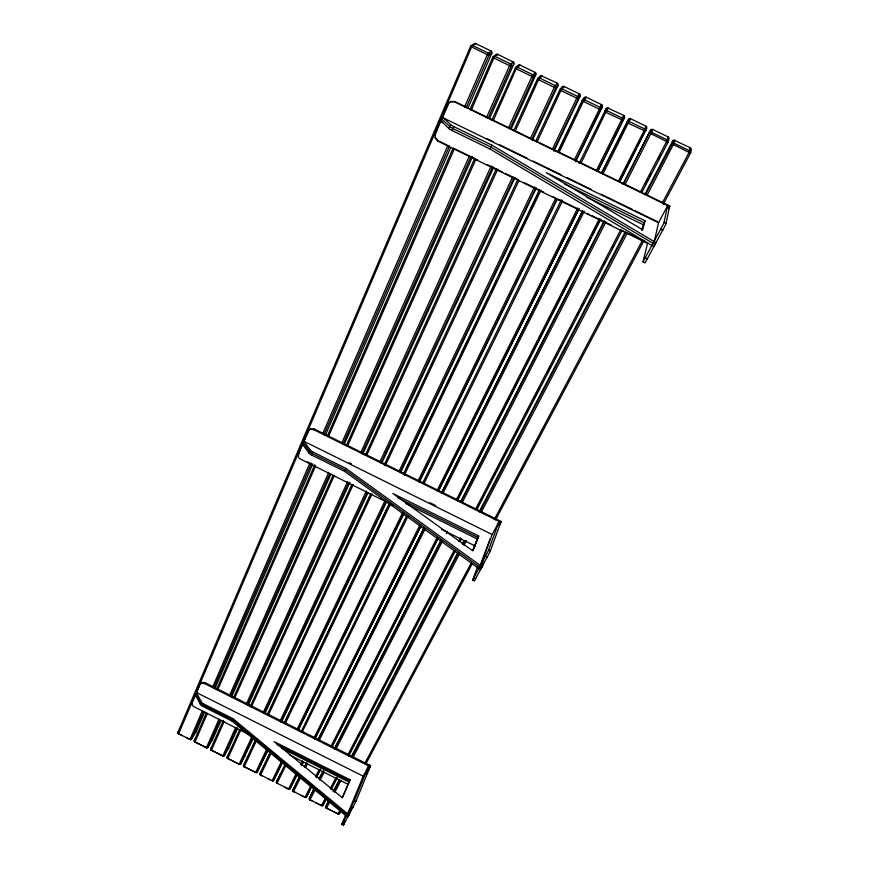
<?xml version="1.0" encoding="UTF-8"?>
<svg xmlns="http://www.w3.org/2000/svg" width="869" height="869" viewBox="0 0 869 869"><rect width="100%" height="100%" fill="white"/><g stroke="black" fill="none" stroke-linecap="round" stroke-linejoin="round"><path stroke-width="1.3" d="M471.769 46.611L178.612 733.762A1.195 0.923 31.8 0 1 177.906 732.371L470.563 46.383L473.605 44.428A1.684 1.575 -89.1 0 1 475.701 43.591L475.712 43.917M494.092 57.43L471.194 110.341M516.425 68.271L493.266 120.541M538.791 79.122L515.176 131.197M561.168 89.985L537.096 141.864M583.577 100.847L559.049 152.542M605.997 111.732L581.013 163.231M628.439 122.616L602.999 173.93M650.903 133.522L625.007 184.63M673.399 144.428L647.036 195.351M674.724 140.452L690.29 147.773A1.684 1.597 -41.6 0 1 691.04 149.903L690.497 153.096L663.253 204.356M200.076 684.185L192.201 702.13L192.277 704.965L193.2 706.301L248.458 734.327M647.644 242.907L643.038 261.808L645.102 262.927L665.85 224.267L669.706 206.051L454.856 101.532L450.805 101.51L448.545 103.194L435.239 133.37L434.989 137.845L437.628 141.028L647.774 243.472M643.038 261.808L663.829 223.279L667.783 205.117M477.45 567.142L472.736 579.677L474.3 581.079L489.931 551.978L501.12 521.476L314.187 428.96L310.733 428.743L309.201 429.71L298.48 453.433L298.425 456.931L299.425 458.539L392.94 505.237M298.654 454.378L300.001 450.414M654.715 244.037L654.14 246.59L652.13 245.612L490.105 149.055L452.032 130.513A5.301 1.238 24.6 0 1 448.969 128.612L440.844 120.91M656.258 242.647L654.248 241.658L658.539 222.736L667.685 205.595M435.152 135.151L438.248 126.972M645.048 220.802L642.669 229.742L546.221 172.67L645.048 220.802L641.637 229.785M641.974 230.415L644.038 222.714L564.796 184.119M513.079 62.036L497.752 54.291A1.684 1.586 -86.3 0 0 495.645 55.116L492.853 57.191L470.042 109.396M472.736 579.677L472.584 580.231L488.182 551.109L499.458 520.65M490.931 51.629L491.083 51.032L475.701 43.591L472.682 45.536A1.705 1.597 -89.7 0 0 470.563 46.383L488.356 55.247L491.832 53.183A1.684 1.586 -87.2 0 0 491.039 51.032L487.433 54.399L464.535 107.104M541.865 76.005L557.322 83.163L554.498 86.933L530.427 138.616M519.684 65.577L519.825 64.99A1.673 1.597 -82.8 0 0 517.707 65.816L516.012 67.282M482.501 564.774L480.742 569.532L479.004 568.663L344.558 471.356L311.428 454.943A4.638 2.172 23.5 0 1 308.886 452.966L302.434 444.168L302.966 443.462M483.294 563.297L481.535 568.044L479.807 567.175L345.232 469.868L312.069 453.444A4.638 2.172 23.5 0 1 309.527 451.467L303.075 442.669L303.607 441.973M484.087 561.808L482.338 566.555L480.6 565.686L345.905 468.38L312.721 451.934A4.638 2.162 23.5 0 1 310.179 449.957L303.716 441.17L304.248 440.474M480.6 565.686L492.191 534.522L499.164 521.454M480.872 563.666L490.192 538.65M344.874 821.183L343.179 825.55L355.367 802.641L370.607 765.687L205.16 682.719L202.151 682.382L199.49 685.076M345.721 814.764L341.658 824.79L353.824 801.87L369.129 764.948M497.502 55.236C498.773 52.542 494.059 56.702 494.037 58.104L509.582 65.642C510.961 67.293 515.545 64.176 513.025 63.241M478.721 536.043L472.899 550.903L392.81 493.483L478.721 536.043L472.801 550.131M473.094 549.903L477.95 537.498L398.154 497.959M340.724 811.211L339.453 813.601A1.206 0.923 24.9 0 1 337.943 813.884L339.964 810.223M351 809.43L347.904 816.914L346.383 816.143L231.838 720.966L202.51 706.236A4.117 2.683 22.1 0 1 200.348 704.27L195.329 694.82L195.916 693.929M352.238 807.116L348.534 815.752L347.003 814.992L232.371 719.793L203.02 705.052A4.117 2.672 22.1 0 1 200.858 703.086L195.829 693.647L196.416 692.745M557.116 83.739L557.301 83.261A1.673 1.597 -75 0 1 558.028 85.39L532.241 140.659M349.153 814.601L347.622 813.829L363.242 776.213L368.728 765.926M601.174 105.518L601.587 104.638M309.929 799.991L315.643 788.889M534.891 73.365L535.228 72.442L519.825 64.99L516.382 68.933L533.023 76.917L535.673 74.31M340.018 812.265L339.453 813.601A1.206 0.815 29.8 0 1 338.052 813.818L326.157 807.92M199.283 686.043L192.201 702.13M300.989 448.1L305.247 438.139M306.246 435.803L308.245 431.111L307.713 431.806M438.682 125.962L440.974 120.585M441.115 120.248L448.947 102.868M328.167 801.457L325.832 806.758A1.206 0.923 25.4 0 0 326.472 808.116L329.72 802.033M342.223 797.655L350.12 779.765L274.159 741.626L342.419 797.753L350.12 779.765M200.348 704.27L201.369 701.902L196.329 692.463L196.926 691.572M308.886 452.966L310.179 449.957M448.969 128.612L450.674 124.669L442.517 116.989M202.51 706.236L203.531 703.868A4.117 2.672 22.1 0 1 201.369 701.902M311.428 454.943L312.721 451.934M452.032 130.513L453.748 126.57A5.312 1.227 24.6 0 1 450.674 124.669M202.347 710.755L190.007 739.486A1.195 0.923 31.3 0 0 191.441 739.182L196.079 731.85L204.693 712.091M212.601 687.151L309.907 463.101M322.79 433.457L447.763 145.71M203.324 711.863L191.441 739.182A1.206 0.815 21.9 0 1 189.942 739.334L178.134 733.479M213.589 688.281L311.526 463.177M323.876 434.782L449.469 146.111M466.251 107.55L488.975 55.312A1.695 1.597 -87.8 0 0 488.193 53.063L472.682 45.536L471.726 47.274L471.53 46.644M214.915 688.617L312.862 463.872M325.288 435.358L450.674 147.643M468 107.908L491.811 53.259L491.322 52.748M326.092 799.295L322.964 805.313A1.206 0.923 25.6 0 1 321.465 805.585L325.31 798.296M206.225 713.319L194.298 740.616A1.195 0.923 31.1 0 0 194.993 741.996L206.398 747.731A1.195 0.923 30.6 0 0 207.843 747.427L212.34 740.03L221.117 720.336M217.065 688.498L314.795 464.796M327.722 435.184L453.216 147.936M207.419 713.308L194.993 741.996M217.728 689.725L315.632 465.936M328.591 436.325L454.324 148.903M579.21 94.46L579.449 93.895L564.024 86.433A1.673 1.597 -73.3 0 0 561.874 87.248L559.842 89.703L535.673 141.332M219.01 719.119L206.398 747.731M229.459 695.602L328.699 472.421M341.832 442.886L469.303 156.203M486.412 117.749L509.766 65.229L513.144 61.732A1.673 1.586 -83.9 0 1 513.861 63.958L489.584 118.401M219.966 720.216L207.843 747.427A1.206 0.815 22.7 0 1 206.344 747.59L194.537 741.724M230.98 695.482L329.753 473.714M342.897 444.2L470.987 156.594M488.096 118.184L511.276 66.142A1.695 1.608 -84.5 0 0 510.505 63.893L494.982 56.355A1.695 1.608 -86.9 0 0 492.853 57.191L494.037 58.104L493.853 57.473M231.545 696.96L330.85 474.289M344.07 444.656L472.475 156.768M563.688 87.335L564.057 86.433L561.113 90.648L577.776 98.631L580.036 95.905M325.321 800.023L322.964 805.313A1.206 0.815 28.9 0 1 321.552 805.52L309.657 799.621A1.206 0.923 26.1 0 1 309.342 798.47L314.209 788.216M223.409 720.434L210.7 748.861A1.195 0.923 30.4 0 0 211.395 750.24L222.801 755.976A1.195 0.923 29.9 0 0 224.256 755.682L228.612 748.209L237.563 728.591M233.913 696.949L333.023 475.332M346.21 445.84L474.735 158.419M491.897 120.031L515.589 67.652M224.083 721.672L211.395 750.24M234.597 698.176L334.424 475.256M347.633 445.754L475.658 159.863M231.838 720.966L232.903 718.609L203.531 703.868M344.558 471.356L345.905 468.38M490.105 149.055L491.876 145.145L453.748 126.57M585.945 97.719L586.184 97.165L601.576 104.649A1.673 1.608 -63 0 1 602.282 106.854L575.528 161.721M253.444 738.074L240.68 763.938A1.195 0.815 24.5 0 1 239.203 764.112L251.782 737.097M235.673 727.494L222.801 755.976M246.34 704.064L347.513 481.741M360.896 452.314L491.213 165.946M508.506 127.96L532.121 76.081L535.228 72.442A1.673 1.597 -79.9 0 1 535.934 74.669L511.189 128.916M237.172 727.342L224.256 755.682A1.206 0.815 23.6 0 1 222.768 755.845L210.95 749.98M247.839 703.933L348.534 483.023M361.938 453.618L492.527 167.098M509.973 128.829L533.609 76.972A1.695 1.619 -80.5 0 0 532.849 74.723L517.305 67.185A1.695 1.608 -83.4 0 0 515.165 68.021L516.382 68.933L516.186 68.314M276.972 783.49L286.064 764.926M248.186 705.302L349.957 482.252M362.873 453.955L493.744 167.13M239.507 730.025L227.113 757.116A1.195 0.923 29.7 0 0 227.797 758.496L239.42 764.427M250.207 706.638L351.804 484.641M365.241 455.258L496.275 168.923M513.785 130.676L537.498 78.851L539.779 76.526A1.673 1.597 -78.5 0 1 541.919 75.712L538.737 79.785L554.303 87.335C555.682 89.007 559.234 85.835 557.474 84.836M538.65 78.992L539.779 76.526L541.05 76.841M240.756 730.036L227.797 758.496M251.478 706.638L353.238 484.576M366.707 455.182L497.785 169.151M311.406 787.357L306.485 797.025A1.206 0.923 26.3 0 1 304.986 797.308L310.591 786.347M263.22 712.537L366.327 491.072M379.981 461.754L512.797 176.472M253.27 736.945L240.68 763.938A1.195 0.923 29.2 0 1 239.214 764.231L227.374 758.235M264.143 713.623L367.326 492.332M380.98 463.047L514.09 177.602M531.871 139.475L555.954 87.812A1.684 1.619 -75.5 0 0 555.215 85.575L539.649 78.025A1.695 1.619 -79.1 0 0 537.498 78.851L538.737 79.785L538.552 79.166M265.403 712.439L367.956 492.69M381.687 463.275L515.045 177.515M255.595 739.617L243.537 765.372A1.195 0.923 29 0 0 244.211 766.751L255.638 772.498A1.206 0.923 28.5 0 0 257.115 772.204L268.152 749.99M267.641 713.873L370.596 493.961M384.294 464.687L517.837 179.438M309.538 790.486L306.485 797.025A1.206 0.815 28 0 1 305.062 797.221L293.179 791.333M250.011 752.934L247.035 759.071M252.868 746.829L255.16 741.952M271.161 707.79L275.169 699.252M284.88 678.504L288.312 671.183M289.453 668.75L293.44 660.244M297.991 650.523L300.272 645.656M301.413 643.234L306.529 632.295M311.091 622.573L312.232 620.14M317.924 607.985L319.629 604.346M322.475 598.263L326.462 589.758M336.173 569.032L339.616 561.689M340.757 559.234L344.776 550.653M349.371 540.855L351.673 535.956M356.257 526.147L357.409 523.692M368.315 500.414L370.042 496.742M398.143 436.759L402.151 428.189M406.735 418.402L407.887 415.958M413.611 403.727L414.763 401.282M425.071 379.264L427.363 374.365M431.947 364.578L434.239 359.69M457.235 310.624L459.527 305.714M464.133 295.894L466.425 290.996M471.031 281.176L472.171 278.721M496.318 227.189L498.621 222.279M503.216 212.46L504.368 210.005M256.29 740.866L244.211 766.751M268.358 715.111L372.062 493.907M385.217 465.849L518.804 180.893M608.202 108.18L623.746 115.403A1.673 1.608 -56.6 0 1 624.442 117.597L597.894 171.052L624.442 117.597L623.486 116.826M266.718 749.143L255.638 772.498M280.111 721.009L385.163 500.403M399.067 471.204L534.402 187.009M552.369 149.294L576.886 97.795L579.427 93.906A1.673 1.608 -69.3 0 1 580.144 96.111L553.868 151.184M268.184 748.98L257.115 772.204A1.206 0.815 25.4 0 1 255.649 772.378L243.809 766.501M281.013 722.085L386.14 501.663M400.055 472.486L535.662 188.128M553.781 150.141L578.33 98.664A1.684 1.619 -69.6 0 0 577.592 96.437L562.026 88.877A1.684 1.619 -73.8 0 0 559.842 89.703L561.113 90.648L560.929 90.018M281.502 722.009L386.531 501.891M400.511 472.584L536.358 187.9M270.498 751.652L259.972 773.638A1.206 0.923 28.3 0 0 260.646 775.007L262.547 775.963M284.532 722.335L389.41 503.281M403.368 474.126L539.421 189.953M557.594 151.988L582.219 100.554L584.272 97.958M270.433 752.641L264.024 766.013A1.195 0.804 25.7 0 1 264.6 765.665M284.989 722.248L350.587 585.282M351.174 584.066L359.364 566.968M362.286 560.874L389.768 503.499M403.792 474.213L428.884 421.813M430.057 419.369L437.65 403.531M438.812 401.087L461.015 354.748M462.178 352.303L468.033 340.083M469.206 337.639L476.82 321.747M477.993 319.303L487.943 298.523M490.866 292.408L496.72 280.187M499.653 274.072L516.045 239.855M519.553 232.512L527.179 216.609M528.341 214.165L539.475 190.93M558.81 150.565L568.771 129.774M569.934 127.33L575.799 115.099M578.721 108.983L584.001 97.98A1.673 1.608 -67.4 0 1 586.162 97.176L583.512 101.51L599.11 109.081C600.653 110.852 603.455 107.18 601.685 106.29M271.204 752.912L260.646 775.007M285.26 723.584L390.898 503.249M404.302 475.3L540.985 190.213M299.675 776.375L292.875 790.182A1.206 0.923 26.8 0 0 293.537 791.55L300.88 776.919M281.599 761.168L272.084 780.764A1.206 0.923 27.8 0 0 273.561 780.471L282.219 763.091M297.024 729.482L402.836 512.178M418.185 480.666L555.443 198.762M574.322 159.972L601.576 104.649M282.458 762.211L273.561 780.471A1.206 0.815 26.3 0 1 272.106 780.655L260.255 774.779M297.893 730.557L403.781 513.416M419.13 481.926L557.04 199.11M575.93 160.374L600.718 109.527A1.684 1.619 -63 0 0 600.001 107.3L584.413 99.739A1.684 1.619 -67.6 0 0 582.219 100.554L583.512 101.51L583.327 100.891M298.176 730.373L403.933 513.536M419.358 481.915L557.094 199.522M285.075 764.524L276.418 781.904A1.206 0.923 27.5 0 0 276.82 783.11M301.076 731.828L406.464 516.24M423.04 482.36L561.396 199.729M579.156 163.437L606.138 108.723L606.986 108.853M302.173 732.067L407.974 516.229M423.996 483.544L562.623 200.761M276.711 783.056L288.584 788.943A1.206 0.815 27.2 0 0 290.018 788.748L296.818 774.942M295.829 774.377L288.399 789.291L284.717 787.108M300.663 764.666L302.466 761.027M313.948 737.977L419.879 525.137M437.303 490.127L577.679 208.093M596.308 170.672L623.746 115.403L623.475 115.925M302.238 764.09L303.433 761.668M314.86 738.748L420.705 526.386M438.215 491.246L578.428 209.918M290.018 788.748L297.263 774.192M301.5 765.708L303.314 762.07M314.795 739.03L420.792 526.353M438.226 491.376L579.254 208.441M304.498 766.73L306.312 763.112M317.772 740.203L423.931 527.994M441.495 492.875L582.751 210.515M601.576 172.888L628.808 119.487M299.544 776.853L292.875 790.182A1.206 0.815 27.4 0 0 293.592 791.463L293.222 791.485M304.4 767.164L306.822 762.309M317.739 740.497L424.061 527.983M442.158 491.821L582.415 211.482M601.706 172.909L628.298 119.466A1.673 1.608 -54.8 0 1 630.492 118.673L645.928 126.168A1.673 1.608 -50.8 0 1 646.623 128.362L619.869 181.751M305.736 767.218L307.561 763.579M319.097 740.551L425.006 529.188M443.125 493.005L584.272 211.308M630.047 119.531L630.492 118.662L628.374 123.279L645.569 131.295A1.695 1.619 -50.4 0 0 644.874 129.068L645.776 126.407M281.176 773.855A1.195 0.804 26.5 0 0 280.329 774.203L276.418 781.904A1.206 0.815 26.5 0 0 277.124 783.175L276.744 783.197M315.512 776.68L319.195 769.423M330.883 746.46L437.487 536.879M456.442 499.599L599.349 218.662M618.304 181.371L644.874 129.068L629.254 121.497A1.695 1.629 -54.5 0 0 627.038 122.301L628.374 123.279L628.2 122.659M316.881 775.963L319.933 769.956M332.175 745.917L353.596 703.847M354.204 702.652L400.544 611.657M401.152 610.451L437.422 539.214M457.702 499.382L500.674 415.002M501.902 412.59L519.727 377.57M520.955 375.158L544.972 327.993M546.199 325.571L568.369 282.045M569.597 279.622L574.528 269.944M575.137 268.738L591.029 237.541M592.245 235.141L599.577 220.748M619.738 181.154L636.238 148.751M637.455 146.35L640.507 140.354M641.735 137.954L646.623 128.362L645.982 127.776M316.327 777.701L320.628 769.25M331.708 747.503L438.367 538.085M457.344 500.837L600.903 218.988M319.119 778.602L322.812 771.4M334.467 748.578L441.267 539.606M460.374 502.217L603.912 221.356M622.899 184.185L650.555 130.187A1.673 1.608 -49.2 0 1 652.684 129.438L668.142 136.933A1.684 1.608 -45.8 0 1 668.815 139.127L668.022 142.19L641.865 192.451M314.285 788.813L309.342 798.47A1.206 0.815 28.3 0 0 310.081 799.752L309.701 799.773M319.216 779.156L323.54 770.705M334.641 748.98L441.028 540.898M461.276 501.283L604.672 220.824M623.692 183.609L650.479 130.231L651.283 130.339M319.966 780.438L324.289 771.987M336.031 749.045L442.593 540.92M446.286 533.718L447.513 531.307M462.275 502.488L605.943 221.877M330.307 788.661L335.945 777.831M347.828 754.965L453.814 551M458.799 541.42L460.657 537.824M475.604 509.082L620.412 230.426M640.334 192.082L666.686 141.365L668.131 136.911L667.816 137.432M331.469 787.825L336.444 778.244M348.903 754.303L352.01 748.318M353.259 745.917L356.366 739.932M357.615 737.542L360.733 731.557M366.327 720.781L369.444 714.796M370.694 712.395L371.932 710.016M379.373 695.7L384.956 684.968M388.052 679.004L391.159 673.04M392.397 670.662L395.504 664.698M401.076 653.966L406.659 643.223M409.766 637.259L412.862 631.307M414.1 628.917L417.207 622.954M422.823 612.156L428.45 601.337M429.699 598.926L430.948 596.525M434.076 590.507L439.703 579.688M440.963 577.277L442.212 574.876M445.341 568.858L450.968 558.039M476.603 508.734L479.721 502.738M480.97 500.327L484.098 494.331M489.714 483.522L492.842 477.515M494.092 475.115L495.341 472.714M496.59 470.314L497.839 467.913M500.957 461.906L506.584 451.098M514.079 436.683L517.815 429.482M520.944 423.475L522.193 421.074M525.311 415.067L527.809 410.266M534.033 398.295L537.14 392.332M538.378 389.942L539.627 387.563M547.068 373.236L550.175 367.272M555.758 356.54L556.996 354.15M560.103 348.187L561.341 345.797M568.782 331.48L571.889 325.517M577.472 314.774L578.711 312.384M581.817 306.42L583.056 304.031M590.507 289.714L593.603 283.75M603.553 264.632L604.791 262.242M612.254 247.904L613.492 245.514M645.2 184.554L648.307 178.569M649.545 176.179L650.794 173.789M658.246 159.451L660.733 154.66M666.957 142.712L668.663 138.888M331.1 789.671L337.357 777.646M348.621 755.987L455.302 550.989M460.277 541.42L461.526 539.03M476.473 510.309L621.943 230.741M333.077 791.648L339.323 779.689M351.185 756.953L457.311 553.618M462.33 544.005L464.22 540.399M479.264 511.569L625.3 231.784M644.624 194.754L672.682 140.995L673.823 141.245M328.971 800.74L325.832 806.758A1.206 0.815 29.2 0 0 326.57 808.04L326.19 808.061M333.989 791.127L339.638 780.308M351.565 757.464L458.56 552.608M462.938 544.244L464.806 540.659M479.797 511.95L625.713 232.577M645.7 194.308L671.933 144.08L672.682 140.995A1.684 1.597 -44.4 0 1 674.909 140.224L673.323 145.09L671.933 144.08A1.705 1.619 -43.9 0 1 674.181 143.287L689.834 150.88A1.705 1.619 -41.1 0 1 690.497 153.096L673.149 144.46M334.75 792.419L341.039 780.395M352.988 757.551L459.538 553.835M463.916 545.46L466.414 540.681M481.437 511.971L627.005 233.642M364.784 763.46L471.346 562.71M494.135 519.76L642.734 239.811M662.374 202.814L689.193 152.281L690.377 147.719L690.029 148.208M260.646 772.356L259.972 773.638A1.206 0.815 25.6 0 0 260.657 774.898L260.287 774.92M261.33 771.075L263.35 767.273M366.262 761.505L367.533 759.115M373.236 748.383L374.496 745.993M461.808 581.578L463.079 579.188M365.556 764.481L472.171 563.883M495.612 519.781L643.614 241.31M366.946 772.552L370.607 765.687M499.371 524.757L501.12 521.476M668.554 208.202L669.706 206.051M366.077 774.388L370.205 766.664L204.573 683.599L201.565 683.273L200.272 683.99M499.078 525.56L500.826 522.28L313.655 429.644L310.2 429.427L308.669 430.405M668.457 208.679L669.608 206.529L454.465 101.847L450.403 101.836M652.391 129.948C652.869 128.449 651.316 136.618 649.469 133.185A1.695 1.619 -48.7 0 1 651.707 132.392L667.338 139.974A1.695 1.619 -45.3 0 1 668.022 142.19L650.664 133.554M246.34 760.321L243.537 765.372A1.195 0.815 24.7 0 0 244.211 766.632L243.841 766.654M604.618 111.428L606.138 108.723A1.673 1.608 -61 0 1 608.322 107.919L605.932 112.383L623.138 120.411A1.695 1.629 -56.4 0 0 622.421 118.184L606.823 110.613A1.684 1.629 -61 0 0 604.618 111.428L605.932 112.383L605.747 111.764M230.003 752.109L227.113 757.116A1.195 0.815 23.9 0 0 227.776 758.365L227.406 758.387M211.449 747.622L210.7 748.861A1.206 0.815 23 0 0 211.341 750.099L210.982 750.132M195.84 738.15L194.298 740.616A1.206 0.815 22.1 0 0 194.928 741.844L194.58 741.876M179.492 729.938L177.906 732.371A1.206 0.815 21.3 0 0 178.525 733.599L178.178 733.632M204.573 683.599L205.16 682.719M298.48 453.433L299.012 452.727M313.655 429.644L314.187 428.96M437.628 141.028L438.052 140.659L435.412 137.476M441.68 118.944L449.816 126.635A5.312 1.238 24.6 0 0 452.89 128.547L490.996 147.1L655.204 244.623M487.846 54.562L487.248 54.801L487.878 54.812M510.179 65.392L509.582 65.642L510.212 65.642M532.534 76.244L531.926 76.483L532.567 76.494M554.9 87.096L554.303 87.335L554.933 87.345M577.298 97.958L576.69 98.197L577.331 98.208M599.719 108.842L599.11 109.081L599.751 109.081M622.161 119.726L621.541 119.965L622.182 119.976M644.613 130.622L644.005 130.861L644.646 130.871M667.099 141.528L666.48 141.766L667.12 141.777M689.595 152.444L688.987 152.683L689.617 152.694M561.874 87.248L562.428 87.291M517.707 65.816L518.293 65.881M495.645 55.116L496.253 55.192M664.144 222.41L666.165 223.398M487.183 138.736L493.212 141.68M499.251 144.623L527.081 158.169M533.131 161.113L550.077 169.368M551.283 169.955L560.983 174.68M567.044 177.634L591.3 189.442M601.011 194.167L605.856 196.535M607.062 197.111L632.252 209.386M634.652 210.559L657.453 221.66M442.093 117.326L658.539 222.736M440.42 121.247L442.864 122.442M660.885 229.286L662.906 230.274M586.999 197.328L643.027 224.626M439.247 141.245L448.828 145.916M454.813 148.838L477.57 159.929M487.151 164.599L502.749 172.203M505.15 173.376L518.358 179.807M524.355 182.74L543.559 192.103M553.249 196.818L555.671 198.002M558.083 199.175L577.451 208.625M587.14 213.339L589.562 214.524M591.985 215.697L611.341 225.147M621.031 229.861L623.453 231.045M625.876 232.229L645.243 241.669M645.591 257.832L647.59 258.799M349.153 462.71L351.576 463.916M429.894 502.706L435.836 505.649M303.716 441.17L492.191 534.522M405.899 503.629L477.179 538.954M488.639 550.001L490.388 550.87M307.387 461.852L309.809 463.047M441.55 529.34L475.343 546.09M485.586 556.388L487.335 557.246M474.072 577.863L475.81 578.721M196.329 692.463L363.242 776.213M277.211 744.603L349.523 780.905M281.469 748.187L348.914 782.046M289.355 754.868L348.219 784.425M354.356 800.664L355.888 801.435M351.51 806.573L353.042 807.344M178.612 733.762L182.414 735.674M186.205 737.575L190.007 739.486M268.271 778.841L270.172 779.797M293.537 791.55L295.449 792.506M301.174 795.385L304.986 797.308M310.005 799.828L311.906 800.784M315.729 802.706L321.465 805.585M326.472 808.116L330.296 810.038M332.208 810.994L337.943 813.884M342.538 823.323L344.059 824.084M341.952 823.812L343.461 824.572M491.876 145.145L654.248 241.658M690.355 149.294L691.04 149.903M232.903 718.609L347.622 813.829M314.1 790.312A1.195 0.804 28.2 0 0 312.981 790.616A1.195 0.923 26.1 0 0 313.372 791.8M297.491 782.046A1.195 0.804 27.4 0 0 296.655 782.404A1.195 0.923 26.8 0 0 296.829 783.382M310.07 788.52A1.195 0.804 28 0 1 310.146 789.193A1.195 0.923 26.3 0 1 309.788 789.53M280.274 774.692A1.195 0.923 27.5 0 1 280.329 774.203M293.418 779.786A1.195 0.923 27 0 1 293.211 781.405M277.439 772.117A1.195 0.804 26.3 0 1 277.493 772.78A1.195 0.923 27.7 0 1 276.896 773.204M248.067 757.54A1.195 0.804 24.8 0 0 247.73 757.811A1.195 0.912 29 0 0 247.676 758.3M261.145 763.927A1.195 0.804 25.4 0 1 261.189 764.579A1.195 0.923 28.5 0 1 260.32 765.035M244.7 755.519A1.195 0.804 24.5 0 1 244.895 756.388A1.195 0.912 29.2 0 1 243.733 756.801M228.21 747.144A1.195 0.804 23.7 0 1 228.612 748.209A1.195 0.912 29.9 0 1 227.754 748.665M212.166 739.171A1.195 0.804 22.8 0 1 212.34 740.03A1.184 0.912 30.6 0 1 211.482 740.486M195.916 731.003A1.195 0.804 22 0 1 196.079 731.85A1.184 0.912 31.3 0 1 195.232 732.317"/></g></svg>
